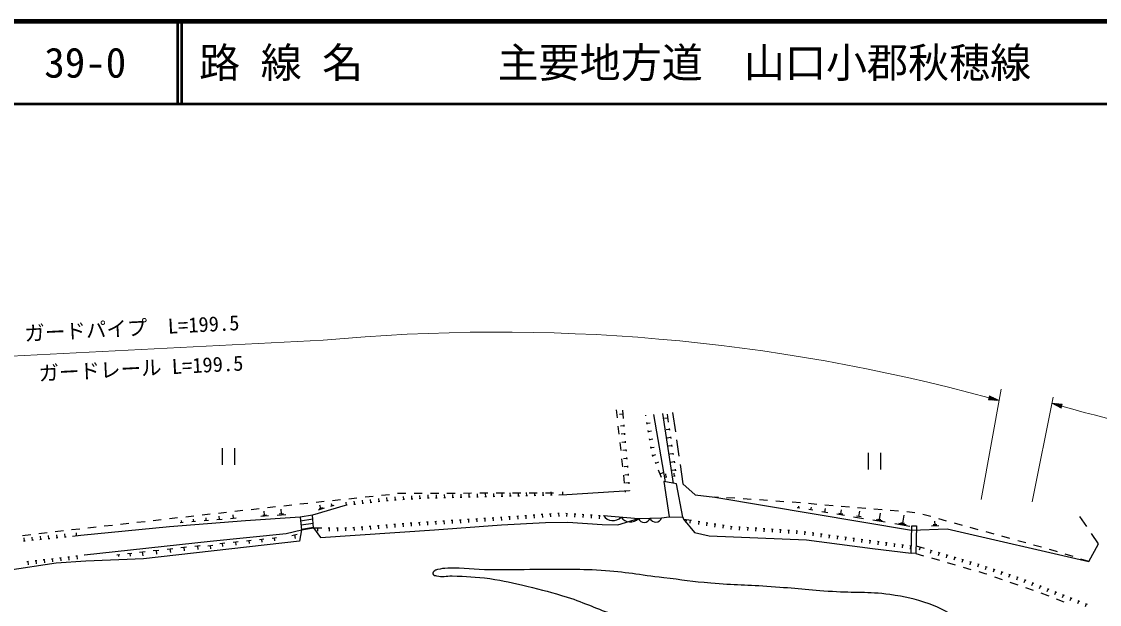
# Model space of a CAD drawing. Units: millimetres, scale not verified. Extents: x 40000 to 680000, y 20000 to 380000.
# Drawn here: x 158752 to 290053, y 309014 to 380000 of the extents above; entities that cross this region are included whole.
import ezdxf
from ezdxf.enums import TextEntityAlignment as Align

# ---------------------------------------------------------------- set-up
doc = ezdxf.new("R2010")
doc.units = ezdxf.units.MM
doc.header["$LTSCALE"] = 1000
for name, color, linetype, lineweight in [('M-BGD', 7, 'Continuous', 25), ('M-STR-HTXT', 7, 'Continuous', 13), ('M-TTL', 2, 'Continuous', 140), ('M-TTL-LINE', 7, 'Continuous', 50)]:
    doc.layers.add(name, color=color, linetype=linetype, lineweight=lineweight)
doc.layers.add('M-TTL-TXT', color=7, linetype='Continuous')
doc.styles.add('ＭＳ ゴシック', font='')
doc.styles.get('ＭＳ ゴシック').set_extended_font_data('MS Gothic')

msp = doc.modelspace()

# ---------------------------------------------------------------- linework, layer by layer
at = {"layer": 'M-BGD'}
for p, q in [((231178, 332719), (231289, 331725)), ((231939, 332671), (232028, 331675)), ((236846, 332261), (238136, 323762)), ((237381, 332202), (237529, 331213)), ((238055, 332395), (238395, 330031)), ((231983, 332173), (231585, 332137)), ((234794, 331965), (234779, 332059)), ((234952, 330978), (234921, 331175)), ((234937, 331077), (235331, 331140)), ((237181, 323953), (235765, 332142)), ((237455, 331707), (237059, 331648)), ((231400, 330731), (231510, 329737)), ((232108, 330779), (231710, 330743)), ((232198, 329783), (231799, 329747)), ((232099, 330878), (232117, 330679)), ((232189, 329882), (232206, 329683)), ((235111, 329991), (235079, 330188)), ((235095, 330089), (235490, 330153)), ((237663, 330323), (237267, 330263)), ((237648, 330422), (237677, 330224)), ((231621, 328743), (231732, 327749)), ((232287, 328787), (231888, 328751)), ((232278, 328886), (232296, 328687)), ((235270, 329003), (235238, 329201)), ((235254, 329102), (235649, 329166)), ((237811, 329334), (237415, 329274)), ((237959, 328345), (237564, 328285)), ((237796, 329433), (237826, 329235)), ((237944, 328444), (237974, 328246)), ((238537, 329042), (238821, 327062)), ((183187, 328030), (183187, 326030)), ((184687, 328030), (184687, 326030)), ((232376, 327791), (231978, 327755)), ((232367, 327890), (232385, 327691)), ((235428, 328016), (235397, 328213)), ((235413, 328115), (235807, 328178)), ((235668, 327051), (235594, 327237)), ((235631, 327144), (236002, 327294)), ((238107, 327356), (237712, 327297)), ((238093, 327455), (238122, 327257)), ((261896, 327460), (261896, 325460)), ((263396, 327460), (263396, 325460)), ((231842, 326755), (231953, 325762)), ((232465, 326795), (232067, 326759)), ((232554, 325799), (232156, 325763)), ((232456, 326894), (232474, 326695)), ((232546, 325898), (232563, 325699)), ((236042, 326124), (235968, 326309)), ((236005, 326217), (236376, 326366)), ((238256, 326367), (237860, 326308)), ((238241, 326466), (238270, 326268)), ((238963, 326072), (239303, 323709)), ((232064, 324768), (232175, 323774)), ((232644, 324803), (232245, 324767)), ((232635, 324902), (232653, 324703)), ((236715, 324454), (236341, 325382)), ((236528, 324918), (236899, 325068)), ((237375, 324520), (237176, 324500)), ((237275, 324510), (237236, 324908)), ((238404, 325378), (238008, 325319)), ((238370, 324618), (238171, 324599)), ((238270, 324608), (238231, 325006)), ((238389, 325477), (238419, 325279)), ((232733, 323807), (232335, 323771)), ((232724, 323906), (232742, 323707)), ((196616, 321682), (197610, 321788)), ((198604, 321894), (199599, 322000)), ((200324, 321300), (200280, 321698)), ((200593, 322105), (201588, 322211)), ((201318, 321411), (201274, 321808)), ((202312, 321521), (202267, 321919)), ((202582, 322317), (203576, 322423)), ((203305, 321631), (203261, 322029)), ((204401, 321729), (204201, 321718)), ((204301, 321723), (204278, 322123)), ((204567, 322553), (205567, 322557)), ((205399, 321785), (205199, 321774)), ((205299, 321780), (205277, 322179)), ((206398, 321842), (206198, 321830)), ((206298, 321836), (206275, 322235)), ((206567, 322561), (207567, 322564)), ((207396, 321898), (207196, 321887)), ((207296, 321892), (207274, 322292)), ((208395, 321947), (208195, 321942)), ((208295, 321945), (208285, 322344)), ((208567, 322568), (209567, 322571)), ((209394, 321971), (209194, 321967)), ((209294, 321969), (209285, 322369)), ((210394, 321996), (210194, 321991)), ((210294, 321993), (210284, 322393)), ((210567, 322575), (211567, 322579)), ((211394, 322020), (211194, 322015)), ((211294, 322018), (211284, 322418)), ((212393, 322045), (212194, 322040)), ((212294, 322042), (212284, 322442)), ((212567, 322582), (213567, 322586)), ((213393, 322069), (213193, 322064)), ((213293, 322067), (213283, 322467)), ((214393, 322094), (214193, 322089)), ((214293, 322091), (214283, 322491)), ((214567, 322589), (215567, 322593)), ((215393, 322118), (215193, 322113)), ((215293, 322116), (215283, 322515)), ((216392, 322142), (216192, 322137)), ((216292, 322140), (216283, 322540)), ((216567, 322596), (217567, 322600)), ((217392, 322167), (217192, 322162)), ((217292, 322164), (217282, 322564)), ((218392, 322191), (218192, 322186)), ((218292, 322189), (218282, 322589)), ((218567, 322604), (219567, 322607)), ((219391, 322216), (219191, 322211)), ((219291, 322213), (219282, 322613)), ((220391, 322240), (220191, 322235)), ((220291, 322238), (220281, 322637)), ((220567, 322611), (221567, 322614)), ((221391, 322264), (221191, 322260)), ((221291, 322262), (221281, 322662)), ((222390, 322289), (222191, 322284)), ((222291, 322286), (222281, 322686)), ((222567, 322618), (223567, 322622)), ((223390, 322313), (223190, 322308)), ((223290, 322311), (223280, 322711)), ((225190, 322357), (224190, 322333)), ((224690, 322345), (224680, 322745)), ((232818, 322856), (225190, 322357)), ((232285, 322780), (232295, 322690)), ((232813, 322910), (232818, 322856)), ((243643, 322051), (243187, 322066)), ((245640, 321947), (244642, 322016)), ((247635, 321808), (246637, 321877)), ((249630, 321669), (248632, 321738)), ((184719, 320366), (185713, 320478)), ((186707, 320590), (187701, 320702)), ((188694, 320814), (189688, 320926)), ((190412, 320037), (190372, 320601)), ((190682, 321038), (191675, 321150)), ((192638, 321258), (193633, 321364)), ((198181, 321062), (194177, 319886)), ((194627, 321470), (195621, 321576)), ((195625, 320728), (194863, 320504)), ((195405, 320774), (195024, 320662)), ((195214, 320718), (195095, 321124)), ((196794, 321071), (196400, 320956)), ((196597, 321014), (196520, 321276)), ((198435, 321090), (198237, 321068)), ((198336, 321079), (198292, 321477)), ((199429, 321201), (199231, 321179)), ((199330, 321190), (199286, 321587)), ((200423, 321311), (200224, 321289)), ((201417, 321422), (201218, 321400)), ((202411, 321532), (202212, 321510)), ((203405, 321642), (203206, 321620)), ((251625, 321530), (250627, 321599)), ((253619, 321372), (252622, 321457)), ((253575, 320744), (253251, 320798)), ((253413, 320771), (253449, 320987)), ((255612, 321204), (254615, 321288)), ((255155, 320481), (254651, 320565)), ((254903, 320523), (254959, 320859)), ((256598, 320241), (256676, 320713)), ((257605, 321035), (256608, 321119)), ((258546, 320046), (258629, 320548)), ((259597, 320866), (258601, 320950)), ((261590, 320697), (260594, 320781)), ((263583, 320528), (262587, 320612)), ((265576, 320359), (264580, 320444)), ((172795, 319022), (173789, 319134)), ((174782, 319246), (175776, 319358)), ((176770, 319470), (177764, 319582)), ((178262, 318974), (178242, 319234)), ((178757, 319694), (179751, 319806)), ((179950, 319108), (179490, 319072)), ((179720, 319090), (179696, 319397)), ((180745, 319918), (181738, 320030)), ((181522, 319233), (180985, 319191)), ((181253, 319212), (181225, 319570)), ((183174, 319365), (182558, 319316)), ((182732, 320142), (183726, 320254)), ((182866, 319340), (182834, 319751)), ((184913, 319503), (184213, 319447)), ((184563, 319475), (184526, 319942)), ((188829, 319786), (187905, 319722)), ((188590, 319893), (188127, 319861)), ((188358, 319877), (188324, 320370)), ((190950, 319933), (189893, 319860)), ((190676, 320055), (190147, 320019)), ((194223, 319387), (192751, 319154)), ((208093, 319069), (208292, 319082)), ((208193, 319075), (208218, 318676)), ((209091, 319133), (209290, 319146)), ((209191, 319139), (209216, 318740)), ((210089, 319197), (210288, 319210)), ((210189, 319203), (210214, 318804)), ((211087, 319261), (211286, 319274)), ((211186, 319267), (211212, 318868)), ((212085, 319325), (212284, 319338)), ((212184, 319331), (212210, 318932)), ((213083, 319389), (213282, 319402)), ((213182, 319395), (213208, 318996)), ((214081, 319453), (214280, 319466)), ((214180, 319459), (214206, 319060)), ((215078, 319517), (215278, 319530)), ((215178, 319523), (215204, 319124)), ((216076, 319581), (216276, 319594)), ((216176, 319587), (216202, 319188)), ((217074, 319645), (217274, 319658)), ((217174, 319651), (217200, 319252)), ((218072, 319711), (218272, 319725)), ((218172, 319718), (218200, 319319)), ((219070, 319781), (219269, 319795)), ((219169, 319788), (219197, 319389)), ((220067, 319851), (220267, 319865)), ((220167, 319858), (220195, 319459)), ((221065, 319920), (221264, 319934)), ((221165, 319927), (221193, 319528)), ((222062, 319990), (222262, 320004)), ((222162, 319997), (222190, 319598)), ((223060, 320060), (223259, 320074)), ((223160, 320067), (223188, 319668)), ((224058, 320130), (224257, 320144)), ((224157, 320137), (224185, 319738)), ((225055, 320122), (225255, 320109)), ((225155, 320115), (225129, 319716)), ((226053, 320057), (226253, 320044)), ((226153, 320051), (226127, 319652)), ((227051, 319993), (227251, 319980)), ((227151, 319986), (227125, 319587)), ((228049, 319929), (228249, 319916)), ((228149, 319922), (228123, 319523)), ((229047, 319864), (229247, 319851)), ((229147, 319858), (229121, 319459)), ((239374, 319396), (240040, 319324)), ((239707, 319360), (239664, 318962)), ((240040, 319324), (240367, 319274)), ((240203, 319299), (240143, 318904)), ((241157, 319153), (241355, 319123)), ((241256, 319138), (241196, 318743)), ((256952, 320182), (256243, 320300)), ((258995, 319842), (258054, 319999)), ((258781, 320007), (258311, 320085)), ((261319, 319456), (260114, 319656)), ((261045, 319667), (260442, 319767)), ((260743, 319717), (260850, 320359)), ((263962, 319016), (262456, 319267)), ((263602, 319179), (262849, 319304)), ((263431, 319311), (263054, 319373)), ((263243, 319342), (263376, 320145)), ((266085, 318916), (266249, 319902)), ((267569, 320190), (266572, 320275)), ((269505, 319706), (268541, 319972)), ((270024, 318697), (270007, 319172)), ((271433, 319174), (270469, 319440)), ((288510, 318489), (287652, 319740)), ((160874, 317651), (161867, 317768)), ((162860, 317886), (163853, 318003)), ((164846, 318121), (165839, 318238)), ((166833, 318350), (167826, 318462)), ((168820, 318574), (169814, 318686)), ((170808, 318798), (171801, 318910)), ((178457, 318990), (178068, 318959)), ((194268, 318888), (192793, 318655)), ((194314, 318389), (192835, 318155)), ((194320, 318329), (195320, 318329)), ((194820, 318329), (194820, 317929)), ((196120, 318329), (196149, 318329)), ((196149, 318329), (196320, 318332)), ((196234, 318331), (196241, 317931)), ((197119, 318346), (197319, 318349)), ((197219, 318347), (197226, 317947)), ((198119, 318363), (198319, 318366)), ((198219, 318364), (198226, 317964)), ((199119, 318390), (199318, 318405)), ((199218, 318397), (199250, 317999)), ((200116, 318468), (200315, 318483)), ((200215, 318476), (200247, 318077)), ((201113, 318546), (201312, 318562)), ((201212, 318554), (201243, 318155)), ((202109, 318624), (202309, 318640)), ((202209, 318632), (202240, 318233)), ((203106, 318702), (203306, 318718)), ((203206, 318710), (203237, 318311)), ((204103, 318780), (204303, 318796)), ((204203, 318788), (204234, 318389)), ((205100, 318859), (205300, 318874)), ((205200, 318866), (205231, 318468)), ((206097, 318937), (206297, 318952)), ((206197, 318945), (206228, 318546)), ((207095, 319005), (207294, 319018)), ((207195, 319011), (207220, 318612)), ((242146, 319002), (242344, 318972)), ((242245, 318987), (242184, 318592)), ((243134, 318851), (243332, 318821)), ((243233, 318836), (243173, 318441)), ((244123, 318700), (244321, 318670)), ((244222, 318685), (244161, 318290)), ((245111, 318549), (245309, 318519)), ((245210, 318534), (245150, 318139)), ((246106, 318459), (246306, 318449)), ((246206, 318454), (246185, 318055)), ((247105, 318406), (247305, 318396)), ((247205, 318401), (247183, 318001)), ((248103, 318347), (248303, 318333)), ((248203, 318340), (248175, 317941)), ((249101, 318279), (249300, 318265)), ((249200, 318272), (249173, 317873)), ((250098, 318210), (250298, 318197)), ((250198, 318203), (250171, 317804)), ((251096, 318142), (251296, 318128)), ((251196, 318135), (251168, 317736)), ((252094, 318073), (252293, 318060)), ((252193, 318066), (252166, 317667)), ((253091, 318005), (253291, 317991)), ((253191, 317998), (253164, 317599)), ((254085, 317894), (254283, 317868)), ((254184, 317881), (254131, 317484)), ((255076, 317762), (255274, 317735)), ((266968, 318516), (265120, 318824)), ((266526, 318716), (265602, 318870)), ((266316, 318878), (265854, 318955)), ((270473, 318594), (269583, 318562)), ((270246, 318705), (269801, 318689)), ((273361, 318642), (272397, 318908)), ((275289, 318109), (274325, 318376)), ((277217, 317577), (276253, 317843)), ((158887, 317416), (159881, 317533)), ((159196, 316723), (158997, 316704)), ((159096, 316713), (159057, 317111)), ((160191, 316822), (159992, 316803)), ((160091, 316812), (160052, 317210)), ((161186, 316921), (160987, 316901)), ((161087, 316911), (161047, 317309)), ((162181, 317020), (161982, 317000)), ((162082, 317010), (162042, 317408)), ((163176, 317119), (162977, 317099)), ((163077, 317109), (163037, 317507)), ((164171, 317218), (163972, 317198)), ((164072, 317208), (164032, 317606)), ((165962, 317396), (164967, 317297)), ((165465, 317347), (165425, 317745)), ((182885, 316447), (183518, 316511)), ((183201, 316479), (183244, 316057)), ((184528, 316614), (185131, 316675)), ((184829, 316644), (184870, 316242)), ((186141, 316777), (186714, 316836)), ((186427, 316806), (186466, 316424)), ((187724, 316938), (188268, 316993)), ((187996, 316966), (188033, 316603)), ((189277, 317095), (189793, 317148)), ((189535, 317122), (189570, 316778)), ((191674, 317420), (192320, 317568)), ((191997, 317494), (192096, 317063)), ((255175, 317748), (255122, 317352)), ((256067, 317629), (256265, 317603)), ((256166, 317616), (256113, 317220)), ((257058, 317497), (257257, 317470)), ((257157, 317483), (257104, 317087)), ((258049, 317364), (258248, 317338)), ((258149, 317351), (258096, 316955)), ((259041, 317232), (259239, 317205)), ((259140, 317219), (259087, 316822)), ((260032, 317099), (260230, 317073)), ((260131, 317086), (260078, 316690)), ((261023, 316967), (261221, 316940)), ((261122, 316954), (261069, 316557)), ((262014, 316834), (262212, 316808)), ((262113, 316821), (262060, 316425)), ((263005, 316702), (263204, 316675)), ((263104, 316689), (263052, 316292)), ((263997, 316569), (264195, 316543)), ((264096, 316556), (264043, 316160)), ((264988, 316437), (265186, 316410)), ((279145, 317045), (278181, 317311)), ((281073, 316513), (280109, 316779)), ((289933, 316413), (289075, 317664)), ((171657, 315218), (172193, 315277)), ((171925, 315247), (171965, 314889)), ((173107, 315378), (173804, 315455)), ((173456, 315416), (173507, 314952)), ((174799, 315565), (175492, 315641)), ((175146, 315603), (175197, 315141)), ((176491, 315751), (177175, 315827)), ((176833, 315789), (176883, 315333)), ((178174, 315937), (178849, 316012)), ((178511, 315974), (178561, 315524)), ((179848, 316122), (180515, 316196)), ((180181, 316159), (180230, 315714)), ((181423, 316162), (182056, 316226)), ((181740, 316194), (181783, 315772)), ((265087, 316424), (265034, 316027)), ((265979, 316304), (266177, 316278)), ((266078, 316291), (266025, 315895)), ((266970, 316172), (267130, 316151)), ((267050, 316161), (266997, 315765)), ((267678, 315225), (268639, 314948)), ((267737, 316140), (268698, 315862)), ((268217, 316001), (268106, 315617)), ((269562, 315612), (269451, 315227)), ((269466, 315639), (269658, 315584)), ((270523, 315334), (270412, 314949)), ((270427, 315361), (270619, 315306)), ((283000, 315981), (282037, 316247)), ((284705, 315510), (283964, 315715)), ((284926, 315441), (284705, 315510)), ((286836, 314846), (285881, 315143)), ((288745, 314251), (289933, 316413)), ((159412, 314242), (159610, 314265)), ((159511, 314254), (159556, 313856)), ((160405, 314356), (160604, 314378)), ((160505, 314367), (160550, 313969)), ((161399, 314469), (161598, 314492)), ((161498, 314480), (161544, 314083)), ((162392, 314582), (162591, 314605)), ((162492, 314594), (162537, 314196)), ((163386, 314696), (163585, 314718)), ((163485, 314707), (163531, 314309)), ((164380, 314809), (164578, 314832)), ((164479, 314820), (164524, 314423)), ((165373, 314922), (165572, 314945)), ((165472, 314934), (165518, 314536)), ((166367, 315036), (166438, 315044)), ((170343, 315073), (170735, 315116)), ((170539, 315094), (170568, 314833)), ((269600, 314672), (270561, 314395)), ((271483, 315056), (271372, 314671)), ((271387, 315083), (271579, 315028)), ((271522, 314119), (272483, 313842)), ((272444, 314778), (272333, 314393)), ((272348, 314806), (272540, 314750)), ((273405, 314500), (273293, 314115)), ((273308, 314528), (273501, 314472)), ((274365, 314222), (274254, 313838)), ((274269, 314250), (274461, 314194)), ((275323, 313936), (275197, 313557)), ((275228, 313968), (275418, 313905)), ((288745, 314251), (287790, 314548)), ((273444, 313566), (274405, 313289)), ((275366, 313013), (276102, 312801)), ((276102, 312801), (276323, 312724)), ((276272, 313621), (276146, 313242)), ((276178, 313653), (276367, 313590)), ((277222, 313306), (277096, 312927)), ((277127, 313338), (277316, 313275)), ((278171, 312991), (278045, 312612)), ((278076, 313023), (278266, 312960)), ((279120, 312676), (278994, 312297)), ((279025, 312708), (279215, 312645)), ((277267, 312394), (278211, 312063)), ((279154, 311733), (280098, 311403)), ((280069, 312361), (279943, 311982)), ((279974, 312393), (280164, 312330)), ((281007, 312016), (280861, 311643)), ((280914, 312052), (281100, 311979)), ((281938, 311651), (281792, 311279)), ((281845, 311688), (282031, 311615)), ((282869, 311287), (282723, 310914)), ((282776, 311323), (282962, 311250)), ((281042, 311073), (281986, 310742)), ((282930, 310412), (283778, 310116)), ((283800, 310922), (283655, 310550)), ((283707, 310958), (283894, 310886)), ((283778, 310116), (283872, 310078)), ((284732, 310557), (284586, 310185)), ((284639, 310594), (284825, 310521)), ((285663, 310193), (285517, 309820)), ((285570, 310229), (285756, 310156)), ((284801, 309707), (285730, 309336)), ((286594, 309828), (286448, 309456)), ((286501, 309865), (286687, 309792)), ((287525, 309464), (287379, 309091)), ((287432, 309500), (287618, 309427)), ((288456, 309099), (288311, 308727)), ((288363, 309136), (288550, 309063))]:
    msp.add_line(p, q, dxfattribs=at)
for points in [[(238519, 323685), (236974, 323994), (237651, 319693), (239287, 319656)], [(194177, 319886), (192709, 319654), (192840, 318097), (194320, 318329)], [(267761, 318588), (267678, 315225), (267107, 315239), (267191, 318602)]]:
    msp.add_lwpolyline(points, close=True, dxfattribs=at)
for points in [[(239303, 323709), (240800, 322378), (243187, 322066)], [(243187, 322066), (267178, 318076), (271504, 318231), (288745, 314251)], [(192709, 319654), (186032, 319191), (176763, 318454), (165962, 317396)], [(194320, 318329), (195151, 317165), (209071, 318109), (217217, 318721), (222570, 319012), (225279, 319024), (229479, 318757), (231368, 318721), (233911, 319470)], [(229634, 319826), (233911, 319470), (236710, 319571), (237651, 319693)], [(239287, 319656), (239374, 319396), (240729, 317768)], [(166438, 315044), (181718, 316731), (190975, 317670), (192840, 318097)], [(192840, 318097), (192591, 316719), (173603, 314557), (166568, 314271)], [(240729, 317768), (242499, 317364), (254358, 316877), (262396, 315813), (267107, 315239)], [(166568, 314271), (162968, 314046), (157086, 313143), (150165, 312091), (141616, 310754), (136714, 310784), (134745, 311378)]]:
    msp.add_lwpolyline(points, dxfattribs=at)
for centre, radius, start, end in [((230778, 320636), 1402, 215.27144, 315.20128), ((232917, 320457), 1402, 215.27144, 315.20128), ((234602, 319735), 740, 200.99361, 343.14059), ((236001, 319785), 740, 200.99361, 343.14059)]:
    msp.add_arc(centre, radius, start, end, dxfattribs=at)
msp.add_open_spline([(209408, 313250), (209887, 313375), (210170, 313393), (210664, 313416), (212703, 313510), (213846, 313250), (215887, 313217), (218055, 313183), (219270, 313258), (221439, 313250), (224525, 313240), (226259, 313350), (229339, 313151), (232335, 312958), (233991, 312605), (236974, 312259), (239220, 311998), (240472, 311793), (242725, 311598), (245585, 311350), (247198, 311366), (250062, 311168), (252982, 310966), (254612, 310766), (257532, 310573), (260254, 310394), (261806, 310593), (264506, 310210), (266410, 309939), (267490, 309740), (269299, 309086), (270846, 308526), (271634, 308011), (273067, 307202), (274411, 306443), (275018, 305765), (276405, 305087), (278525, 304048), (279852, 303787), (282090, 303037), (283371, 302608), (284135, 302502), (285395, 302013), (286978, 301398), (287873, 301037), (289328, 300162), (289439, 300095), (289577, 300092), (289593, 299963), (289637, 299599), (289314, 299423), (288998, 299236), (288693, 299056), (288458, 299101), (288105, 299071), (287140, 298989), (286591, 299019), (285626, 299104), (284036, 299244), (283182, 299602), (281594, 299765), (280386, 299889), (279697, 299794), (278487, 299897), (276879, 300035), (275982, 300170), (274389, 300426), (272701, 300697), (271769, 300924), (270092, 301252), (268865, 301493), (268188, 301691), (266952, 301880), (265168, 302155), (264147, 302141), (262358, 302376), (258446, 302891), (256268, 303279), (252376, 303930), (250061, 304317), (248760, 304521), (246460, 304987), (244916, 305300), (244081, 305623), (242527, 305880), (240093, 306282), (238678, 306128), (236247, 306541), (234194, 306889), (233052, 307165), (231057, 307764), (228726, 308464), (227528, 309176), (225207, 309912), (223309, 310514), (222221, 310775), (220283, 311234), (218538, 311648), (217563, 311914), (215787, 312160), (214005, 312406), (212991, 312426), (211193, 312490), (210458, 312517), (210025, 312321), (209309, 312490), (209113, 312537), (208904, 312528), (208847, 312722), (208795, 312893), (208942, 313001), (209078, 313118), (209183, 313209), (209274, 313215), (209408, 313250)], degree=3, knots=[0, 0, 0, 0, 1, 1, 1, 2, 2, 2, 3, 3, 3, 4, 4, 4, 5, 5, 5, 6, 6, 6, 7, 7, 7, 8, 8, 8, 9, 9, 9, 10, 10, 10, 11, 11, 11, 12, 12, 12, 13, 13, 13, 14, 14, 14, 15, 15, 15, 16, 16, 16, 17, 17, 17, 18, 18, 18, 19, 19, 19, 20, 20, 20, 21, 21, 21, 22, 22, 22, 23, 23, 23, 24, 24, 24, 25, 25, 25, 26, 26, 26, 27, 27, 27, 28, 28, 28, 29, 29, 29, 30, 30, 30, 31, 31, 31, 32, 32, 32, 33, 33, 33, 34, 34, 34, 35, 35, 35, 36, 36, 36, 37, 37, 37, 38, 38, 38, 38], dxfattribs=at)
at = {"layer": 'M-STR-HTXT'}
for p, q in [((69363, 334769), (195511, 341193)), ((275635, 321785), (278064, 335215)), ((276680, 334428), (276546, 333946)), ((277818, 333852), (276546, 333946)), ((276801, 333928), (276560, 333994)), ((276573, 334043), (277055, 333909)), ((277309, 333890), (276587, 334091)), ((276600, 334139), (277563, 333871)), ((277818, 333852), (276613, 334187)), ((276627, 334235), (277590, 333967)), ((277363, 334083), (276640, 334284)), ((276653, 334332), (277135, 334198)), ((276908, 334313), (276667, 334380)), ((277818, 333852), (276680, 334428)), ((281866, 321504), (284413, 334277)), ((284263, 333525), (285386, 332920)), ((284263, 333525), (285532, 333398)), ((284263, 333525), (285459, 333159)), ((285444, 333111), (284488, 333404)), ((285473, 333207), (284517, 333499)), ((284712, 333283), (285430, 333063)), ((284771, 333474), (285488, 333255)), ((285415, 333016), (284937, 333162)), ((285503, 333303), (285024, 333449)), ((285161, 333041), (285400, 332968)), ((285278, 333423), (285517, 333350)), ((285386, 332920), (285532, 333398))]:
    msp.add_line(p, q, dxfattribs=at)
for centre, radius, start, end in [((216750, 114241), 227944, 74.77449, 95.34641), ((315783, 436628), 107814, 253.66537, 277.67114)]:
    msp.add_arc(centre, radius, start, end, dxfattribs=at)
at = {"layer": 'M-TTL'}
msp.add_line((680000, 380000), (40000, 380000), dxfattribs=at)
at = {"layer": 'M-TTL-LINE'}
for p, q in [((177750, 380000), (177750, 370000)), ((178250, 380000), (178250, 370000)), ((40000, 370000), (680000, 370000))]:
    msp.add_line(p, q, dxfattribs=at)

# ---------------------------------------------------------------- texts
at = {"layer": 'M-STR-HTXT', "style": 'ＭＳ ゴシック'}
for s, p in [('ガードパイプ  L=199.5', (172260, 341211)), ('ガードレール L=199.5', (173368, 336322))]:
    msp.add_text(s, height=1833, rotation=2.916, dxfattribs=at).set_placement(p, align=Align.BOTTOM_CENTER)
at = {"layer": 'M-TTL-TXT', "style": 'ＭＳ ゴシック'}
for s, p in [('路 線 名', (180380, 375000)), ('主要地方道\u3000山口小郡秋穂線', (216734, 375000)), ('39-0', (161521, 375000))]:
    msp.add_text(s, height=3666, dxfattribs=at).set_placement(p, align=Align.MIDDLE_LEFT)

doc.saveas('drawing.dxf')
